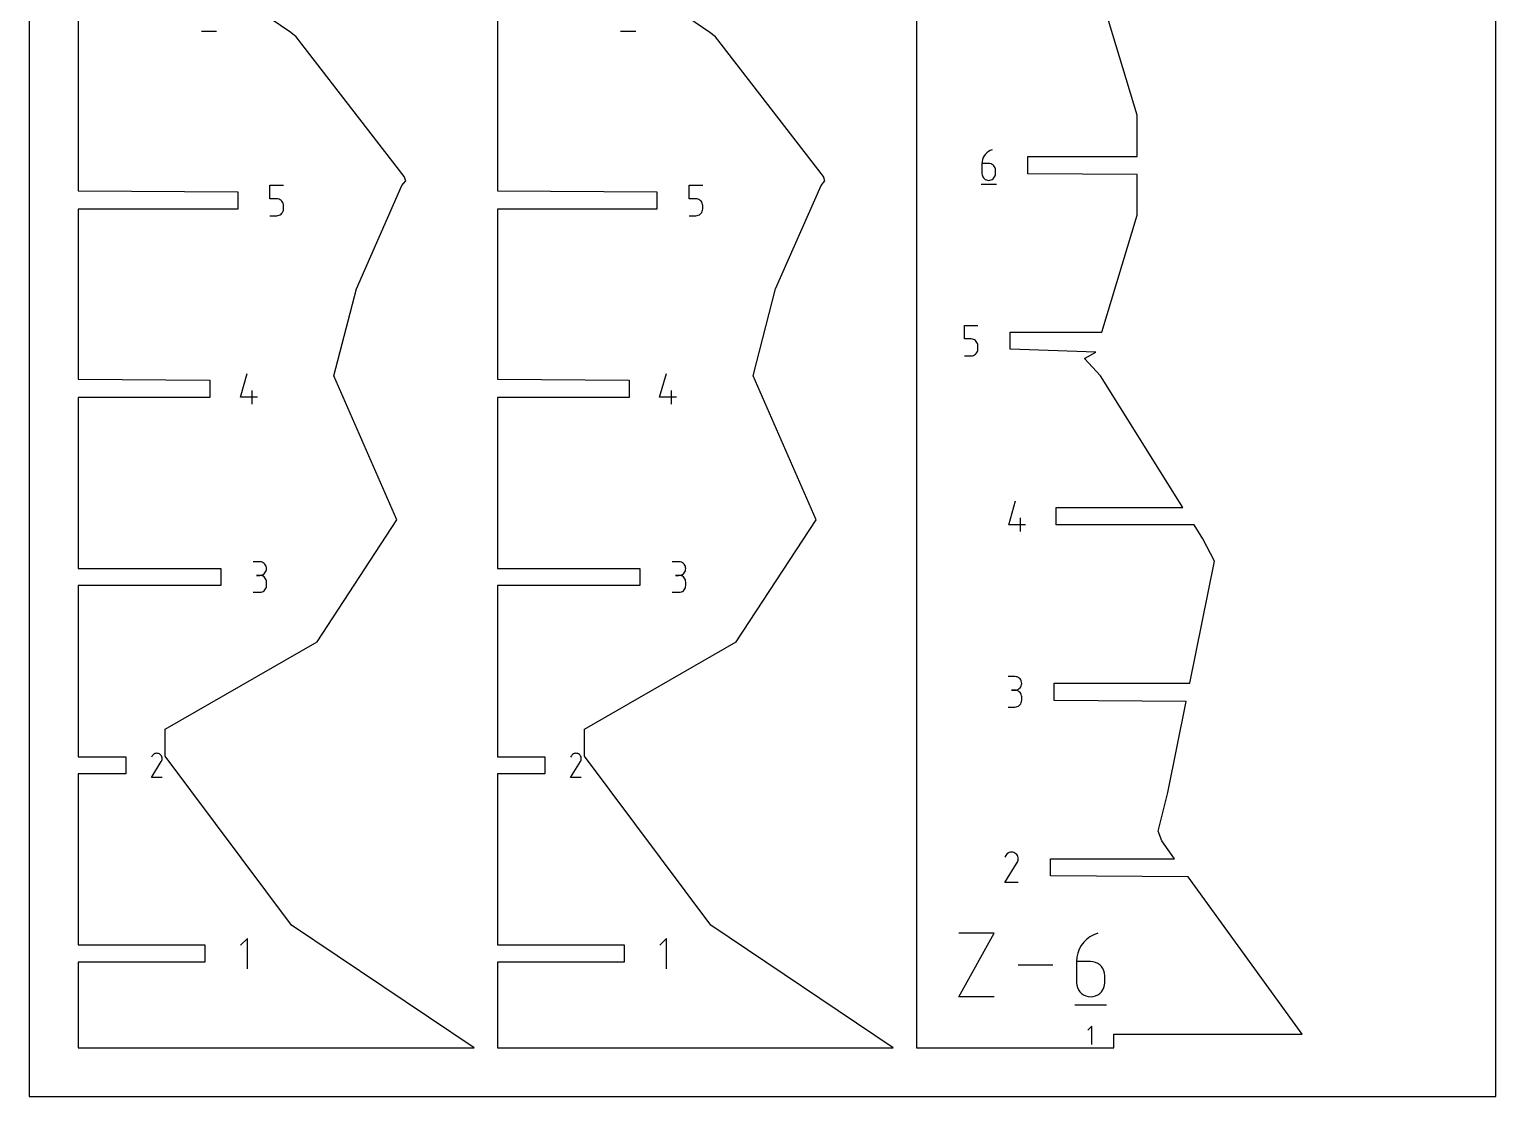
# Model space of a CAD drawing. Extents: x 0 to 200, y 0 to 297.
# Drawn here: x 0 to 200, y 0 to 145.5 of the extents above; entities that cross this region are included whole.
import ezdxf

# ---------------------------------------------------------------- set-up
doc = ezdxf.new("R2010")
doc.units = 0

msp = doc.modelspace()

# ---------------------------------------------------------------- linework, layer by layer
at = {"layer": 'annotation', "color": 1}
for p, q in [((23.46465, 145.214449), (25.54465, 145.214449)), ((80.639719, 145.214434), (82.719719, 145.214434)), ((130.111472, 128.006467), (130.015014, 127.750676)), ((130.242193, 128.244537), (130.111472, 128.006467)), ((130.404683, 128.461537), (130.242193, 128.244537)), ((130.596449, 128.654117), (130.404683, 128.461537)), ((130.814999, 128.818928), (130.596449, 128.654117)), ((131.05784, 128.95262), (130.814999, 128.818928)), ((131.322479, 129.051844), (131.05784, 128.95262)), ((131.322479, 129.051844), (131.322479, 129.051844)), ((129.955311, 127.480514), (129.934856, 127.199331)), ((129.934856, 127.199331), (129.934856, 125.816665)), ((130.858634, 127.199331), (129.934856, 127.199331)), ((130.015014, 127.750676), (129.955311, 127.480514)), ((131.024778, 127.184505), (130.858634, 127.199331)), ((131.181113, 127.141743), (131.024778, 127.184505)), ((131.32504, 127.073626), (131.181113, 127.141743)), ((131.453958, 126.982731), (131.32504, 127.073626)), ((131.565267, 126.871638), (131.453958, 126.982731)), ((131.656368, 126.742926), (131.565267, 126.871638)), ((131.724659, 126.599172), (131.656368, 126.742926)), ((131.76754, 126.442957), (131.724659, 126.599172)), ((131.782412, 126.276858), (131.76754, 126.442957)), ((131.782412, 125.816665), (131.782412, 126.276858)), ((131.782412, 126.276858), (131.782412, 126.276858)), ((32.825265, 122.378853), (32.825265, 124.231365)), ((32.825265, 124.231365), (34.672821, 124.231365)), ((90.000363, 122.378838), (90.000363, 124.23135)), ((90.000363, 124.23135), (91.847918, 124.23135)), ((129.819156, 124.371844), (131.899156, 124.371844)), ((129.934856, 125.816665), (129.934856, 125.816665)), ((129.934856, 125.816665), (129.949771, 125.650485)), ((129.949771, 125.650485), (129.992759, 125.494054)), ((129.992759, 125.494054), (130.06119, 125.349988)), ((130.06119, 125.349988), (130.15243, 125.220906)), ((130.15243, 125.220906), (130.263846, 125.109423)), ((130.263846, 125.109423), (130.392808, 125.018158)), ((130.392808, 125.018158), (130.536681, 124.949728)), ((130.536681, 124.949728), (130.692834, 124.906751)), ((130.692834, 124.906751), (130.858634, 124.891844)), ((130.858634, 124.891844), (131.024778, 124.906751)), ((130.858634, 124.891844), (130.858634, 124.891844)), ((131.024778, 124.906751), (131.181113, 124.949728)), ((131.181113, 124.949728), (131.32504, 125.018158)), ((131.32504, 125.018158), (131.453958, 125.109423)), ((131.453958, 125.109423), (131.565267, 125.220906)), ((131.565267, 125.220906), (131.656368, 125.349988)), ((131.656368, 125.349988), (131.724659, 125.494054)), ((131.724659, 125.494054), (131.76754, 125.650485)), ((131.76754, 125.650485), (131.782412, 125.816665)), ((33.749043, 122.378853), (32.825265, 122.378853)), ((33.914912, 122.364026), (33.749043, 122.378853)), ((34.071101, 122.321264), (33.914912, 122.364026)), ((34.214985, 122.253147), (34.071101, 122.321264)), ((34.343938, 122.162253), (34.214985, 122.253147)), ((34.455333, 122.05116), (34.343938, 122.162253)), ((34.546545, 121.922447), (34.455333, 122.05116)), ((90.92414, 122.378838), (90.000363, 122.378838)), ((91.090009, 122.364011), (90.92414, 122.378838)), ((91.246198, 122.32125), (91.090009, 122.364011)), ((91.390082, 122.253132), (91.246198, 122.32125)), ((91.519035, 122.162238), (91.390082, 122.253132)), ((91.63043, 122.051145), (91.519035, 122.162238)), ((91.721642, 121.922433), (91.63043, 122.051145)), ((32.825265, 120.071365), (33.749043, 120.071365)), ((33.749043, 120.071365), (33.914843, 120.086272)), ((33.749043, 120.071365), (33.749043, 120.071365)), ((33.914843, 120.086272), (34.070996, 120.12925)), ((34.070996, 120.12925), (34.214869, 120.19768)), ((34.214869, 120.19768), (34.34383, 120.288944)), ((34.34383, 120.288944), (34.455247, 120.400427)), ((34.455247, 120.400427), (34.546487, 120.52951)), ((34.546487, 120.52951), (34.614917, 120.673576)), ((34.614948, 121.778694), (34.546545, 121.922447)), ((34.614917, 120.673576), (34.657906, 120.830007)), ((34.657915, 121.622478), (34.614948, 121.778694)), ((34.657906, 120.830007), (34.672821, 120.996186)), ((34.672821, 121.456379), (34.657915, 121.622478)), ((34.672821, 120.996186), (34.672821, 121.456379)), ((34.672821, 121.456379), (34.672821, 121.456379)), ((90.000363, 120.07135), (90.92414, 120.07135)), ((90.92414, 120.07135), (91.08994, 120.086258)), ((90.92414, 120.07135), (90.92414, 120.07135)), ((91.08994, 120.086258), (91.246093, 120.129235)), ((91.246093, 120.129235), (91.389966, 120.197665)), ((91.389966, 120.197665), (91.518928, 120.28893)), ((91.518928, 120.28893), (91.630344, 120.400412)), ((91.630344, 120.400412), (91.721584, 120.529495)), ((91.721584, 120.529495), (91.790015, 120.673561)), ((91.790045, 121.778679), (91.721642, 121.922433)), ((91.790015, 120.673561), (91.833003, 120.829992)), ((91.833012, 121.622464), (91.790045, 121.778679)), ((91.833003, 120.829992), (91.847918, 120.996172)), ((91.847918, 121.456365), (91.833012, 121.622464)), ((91.847918, 120.996172), (91.847918, 121.456365)), ((91.847918, 121.456365), (91.847918, 121.456365)), ((127.530445, 103.269279), (127.530445, 105.121791)), ((127.530445, 105.121791), (129.378001, 105.121791)), ((128.454223, 103.269279), (127.530445, 103.269279)), ((128.620092, 103.254452), (128.454223, 103.269279)), ((128.776281, 103.211691), (128.620092, 103.254452)), ((128.920165, 103.143573), (128.776281, 103.211691)), ((129.049118, 103.052679), (128.920165, 103.143573)), ((129.160513, 102.941586), (129.049118, 103.052679)), ((129.251725, 102.812873), (129.160513, 102.941586)), ((129.320128, 102.66912), (129.251725, 102.812873)), ((129.363095, 102.512904), (129.320128, 102.66912)), ((129.378001, 102.346806), (129.363095, 102.512904)), ((129.378001, 101.886612), (129.378001, 102.346806)), ((129.378001, 102.346806), (129.378001, 102.346806)), ((127.530445, 100.961791), (128.454223, 100.961791)), ((128.454223, 100.961791), (128.620023, 100.976699)), ((128.454223, 100.961791), (128.454223, 100.961791)), ((128.620023, 100.976699), (128.776176, 101.019676)), ((128.776176, 101.019676), (128.920049, 101.088106)), ((128.920049, 101.088106), (129.049011, 101.17937)), ((129.049011, 101.17937), (129.160427, 101.290853)), ((129.160427, 101.290853), (129.251667, 101.419936)), ((129.251667, 101.419936), (129.320098, 101.564002)), ((129.320098, 101.564002), (129.363086, 101.720433)), ((129.363086, 101.720433), (129.378001, 101.886612)), ((28.795474, 95.333103), (29.717947, 98.568282)), ((85.970545, 95.333088), (86.893019, 98.568267)), ((30.412933, 94.408282), (30.412933, 96.255837)), ((87.588004, 94.408267), (87.588004, 96.255822)), ((31.10531, 95.333103), (28.795474, 95.333103)), ((88.280381, 95.333088), (85.970545, 95.333088)), ((133.580629, 77.95656), (134.503103, 81.191739)), ((135.198088, 77.031739), (135.198088, 78.879294)), ((135.890465, 77.95656), (133.580629, 77.95656)), ((31.435471, 72.900372), (30.511693, 72.900372)), ((31.601615, 72.885459), (31.435471, 72.900372)), ((31.75795, 72.842483), (31.601615, 72.885459)), ((31.901877, 72.774086), (31.75795, 72.842483)), ((32.030795, 72.682913), (31.901877, 72.774086)), ((32.142105, 72.571605), (32.030795, 72.682913)), ((32.233205, 72.442807), (32.142105, 72.571605)), ((32.301496, 72.299161), (32.233205, 72.442807)), ((32.344377, 72.14331), (32.301496, 72.299161)), ((32.359249, 71.977898), (32.344377, 72.14331)), ((88.610462, 72.900357), (87.686685, 72.900357)), ((88.776606, 72.885444), (88.610462, 72.900357)), ((88.932941, 72.842468), (88.776606, 72.885444)), ((89.076868, 72.774072), (88.932941, 72.842468)), ((89.205787, 72.682898), (89.076868, 72.774072)), ((89.317096, 72.57159), (89.205787, 72.682898)), ((89.408196, 72.442792), (89.317096, 72.57159)), ((89.476487, 72.299146), (89.408196, 72.442792)), ((89.519369, 72.143296), (89.476487, 72.299146)), ((89.53424, 71.977884), (89.519369, 72.143296)), ((31.435471, 71.052816), (30.97293, 71.052816)), ((30.97293, 71.052816), (31.435471, 71.052816)), ((31.435471, 71.052816), (31.601615, 71.067733)), ((31.601615, 71.037903), (31.435471, 71.052816)), ((31.435471, 71.052816), (31.435471, 71.052816)), ((31.601615, 71.067733), (31.75795, 71.110734)), ((31.75795, 70.994927), (31.601615, 71.037903)), ((31.75795, 71.110734), (31.901877, 71.179198)), ((31.901877, 70.926531), (31.75795, 70.994927)), ((31.901877, 71.179198), (32.030795, 71.270504)), ((32.030795, 70.835357), (31.901877, 70.926531)), ((32.030795, 71.270504), (32.142105, 71.38203)), ((32.142105, 70.72405), (32.030795, 70.835357)), ((32.142105, 71.38203), (32.233205, 71.511154)), ((32.233205, 70.595251), (32.142105, 70.72405)), ((32.233205, 71.511154), (32.301496, 71.655255)), ((32.301496, 70.451605), (32.233205, 70.595251)), ((32.301496, 71.655255), (32.344377, 71.81171)), ((32.344377, 70.295755), (32.301496, 70.451605)), ((32.344377, 71.81171), (32.359249, 71.977898)), ((32.359249, 70.130343), (32.344377, 70.295755)), ((32.359249, 71.977898), (32.359249, 71.977898)), ((32.359249, 69.667802), (32.359249, 70.130343)), ((32.359249, 70.130343), (32.359249, 70.130343)), ((88.610462, 71.052802), (88.147921, 71.052802)), ((88.147921, 71.052802), (88.610462, 71.052802)), ((88.610462, 71.052802), (88.776606, 71.067718)), ((88.776606, 71.037889), (88.610462, 71.052802)), ((88.610462, 71.052802), (88.610462, 71.052802)), ((88.776606, 71.067718), (88.932941, 71.110719)), ((88.932941, 70.994913), (88.776606, 71.037889)), ((88.932941, 71.110719), (89.076868, 71.179184)), ((89.076868, 70.926516), (88.932941, 70.994913)), ((89.076868, 71.179184), (89.205787, 71.27049)), ((89.205787, 70.835342), (89.076868, 70.926516)), ((89.205787, 71.27049), (89.317096, 71.382016)), ((89.317096, 70.724035), (89.205787, 70.835342)), ((89.317096, 71.382016), (89.408196, 71.51114)), ((89.408196, 70.595237), (89.317096, 70.724035)), ((89.408196, 71.51114), (89.476487, 71.65524)), ((89.476487, 70.451591), (89.408196, 70.595237)), ((89.476487, 71.65524), (89.519369, 71.811695)), ((89.519369, 70.29574), (89.476487, 70.451591)), ((89.519369, 71.811695), (89.53424, 71.977884)), ((89.53424, 70.130328), (89.519369, 70.29574)), ((89.53424, 71.977884), (89.53424, 71.977884)), ((89.53424, 69.667787), (89.53424, 70.130328)), ((89.53424, 70.130328), (89.53424, 70.130328)), ((30.511693, 68.745328), (31.435471, 68.745328)), ((31.435471, 68.745328), (31.601615, 68.760233)), ((31.435471, 68.745328), (31.435471, 68.745328)), ((31.601615, 68.760233), (31.75795, 68.803187)), ((31.75795, 68.803187), (31.901877, 68.871556)), ((31.901877, 68.871556), (32.030795, 68.962702)), ((32.030795, 68.962702), (32.142105, 69.073988)), ((32.142105, 69.073988), (32.233205, 69.202778)), ((32.233205, 69.202778), (32.301496, 69.346434)), ((32.301496, 69.346434), (32.344377, 69.502321)), ((32.344377, 69.502321), (32.359249, 69.667802)), ((87.686685, 68.745314), (88.610462, 68.745314)), ((88.610462, 68.745314), (88.776606, 68.760218)), ((88.610462, 68.745314), (88.610462, 68.745314)), ((88.776606, 68.760218), (88.932941, 68.803173)), ((88.932941, 68.803173), (89.076868, 68.871541)), ((89.076868, 68.871541), (89.205787, 68.962687)), ((89.205787, 68.962687), (89.317096, 69.073973)), ((89.317096, 69.073973), (89.408196, 69.202763)), ((89.408196, 69.202763), (89.476487, 69.34642)), ((89.476487, 69.34642), (89.519369, 69.502307)), ((89.519369, 69.502307), (89.53424, 69.667787)), ((134.432092, 57.25686), (133.508314, 57.25686)), ((134.598235, 57.241947), (134.432092, 57.25686)), ((134.754571, 57.198971), (134.598235, 57.241947)), ((134.898498, 57.130574), (134.754571, 57.198971)), ((135.027416, 57.039401), (134.898498, 57.130574)), ((135.138725, 56.928093), (135.027416, 57.039401)), ((135.229826, 56.799295), (135.138725, 56.928093)), ((135.298117, 56.655649), (135.229826, 56.799295)), ((135.229826, 55.867642), (135.298117, 56.011743)), ((135.340998, 56.499798), (135.298117, 56.655649)), ((135.298117, 56.011743), (135.340998, 56.168198)), ((135.35587, 56.334386), (135.340998, 56.499798)), ((135.340998, 56.168198), (135.35587, 56.334386)), ((135.35587, 56.334386), (135.35587, 56.334386)), ((134.432092, 55.409304), (133.969551, 55.409304)), ((133.969551, 55.409304), (134.432092, 55.409304)), ((134.432092, 55.409304), (134.598235, 55.424221)), ((134.598235, 55.394392), (134.432092, 55.409304)), ((134.432092, 55.409304), (134.432092, 55.409304)), ((134.598235, 55.424221), (134.754571, 55.467222)), ((134.754571, 55.351415), (134.598235, 55.394392)), ((134.754571, 55.467222), (134.898498, 55.535686)), ((134.898498, 55.283019), (134.754571, 55.351415)), ((134.898498, 55.535686), (135.027416, 55.626992)), ((135.027416, 55.191845), (134.898498, 55.283019)), ((135.027416, 55.626992), (135.138725, 55.738518)), ((135.138725, 55.080538), (135.027416, 55.191845)), ((135.138725, 55.738518), (135.229826, 55.867642)), ((135.229826, 54.951739), (135.138725, 55.080538)), ((135.298117, 54.808093), (135.229826, 54.951739)), ((135.340998, 54.652243), (135.298117, 54.808093)), ((135.35587, 54.486831), (135.340998, 54.652243)), ((135.340998, 53.858809), (135.35587, 54.02429)), ((135.35587, 54.02429), (135.35587, 54.486831)), ((135.35587, 54.486831), (135.35587, 54.486831)), ((133.508314, 53.101817), (134.432092, 53.101817)), ((134.432092, 53.101817), (134.598235, 53.116721)), ((134.432092, 53.101817), (134.432092, 53.101817)), ((134.598235, 53.116721), (134.754571, 53.159675)), ((134.754571, 53.159675), (134.898498, 53.228044)), ((134.898498, 53.228044), (135.027416, 53.31919)), ((135.027416, 53.31919), (135.138725, 53.430476)), ((135.138725, 53.430476), (135.229826, 53.559266)), ((135.229826, 53.559266), (135.298117, 53.702922)), ((135.298117, 53.702922), (135.340998, 53.858809)), ((16.753134, 46.438819), (16.657379, 46.255135)), ((16.829123, 46.546573), (16.753134, 46.438819)), ((16.920293, 46.636523), (16.829123, 46.546573)), ((17.023871, 46.707947), (16.920293, 46.636523)), ((17.137085, 46.760127), (17.023871, 46.707947)), ((17.25716, 46.792341), (17.137085, 46.760127)), ((17.381326, 46.80387), (17.25716, 46.792341)), ((17.506808, 46.793993), (17.381326, 46.80387)), ((17.630834, 46.761989), (17.506808, 46.793993)), ((17.750632, 46.707139), (17.630834, 46.761989)), ((17.857778, 46.631055), (17.750632, 46.707139)), ((17.750632, 46.707139), (17.750632, 46.707139)), ((17.947364, 46.539754), (17.857778, 46.631055)), ((18.018593, 46.436036), (17.947364, 46.539754)), ((18.070669, 46.322697), (18.018593, 46.436036)), ((18.102794, 46.202536), (18.070669, 46.322697)), ((18.114173, 46.078352), (18.102794, 46.202536)), ((18.104008, 45.952943), (18.114173, 46.078352)), ((73.928187, 46.438809), (73.832432, 46.255124)), ((74.004176, 46.546564), (73.928187, 46.438809)), ((74.095347, 46.636513), (74.004176, 46.546564)), ((74.198925, 46.707938), (74.095347, 46.636513)), ((74.312139, 46.760118), (74.198925, 46.707938)), ((74.432215, 46.792333), (74.312139, 46.760118)), ((74.556381, 46.803861), (74.432215, 46.792333)), ((74.681864, 46.793984), (74.556381, 46.803861)), ((74.80589, 46.76198), (74.681864, 46.793984)), ((74.925689, 46.70713), (74.80589, 46.76198)), ((75.032835, 46.631045), (74.925689, 46.70713)), ((74.925689, 46.70713), (74.925689, 46.70713)), ((75.122421, 46.539745), (75.032835, 46.631045)), ((75.193651, 46.436026), (75.122421, 46.539745)), ((75.245726, 46.322686), (75.193651, 46.436026)), ((75.277852, 46.202526), (75.245726, 46.322686)), ((75.28923, 46.078341), (75.277852, 46.202526)), ((75.279066, 45.952931), (75.28923, 46.078341)), ((16.65532, 43.520252), (18.00289, 45.689666)), ((18.00289, 45.689666), (18.0045, 45.69166)), ((18.00289, 45.689666), (18.00289, 45.689666)), ((18.0045, 45.69166), (18.006045, 45.69367)), ((18.006045, 45.69367), (18.007534, 45.695714)), ((18.007534, 45.695714), (18.008977, 45.697809)), ((18.008977, 45.697809), (18.010385, 45.699972)), ((18.010385, 45.699972), (18.011767, 45.70222)), ((18.011767, 45.70222), (18.013134, 45.704569)), ((18.013134, 45.704569), (18.014496, 45.707037)), ((18.014496, 45.707037), (18.015863, 45.709641)), ((18.015863, 45.709641), (18.071504, 45.829106)), ((18.015863, 45.709641), (18.015863, 45.709641)), ((18.071504, 45.829106), (18.104008, 45.952943)), ((73.830373, 43.520232), (75.177947, 45.689653)), ((75.177947, 45.689653), (75.179558, 45.691647)), ((75.177947, 45.689653), (75.177947, 45.689653)), ((75.179558, 45.691647), (75.181103, 45.693657)), ((75.181103, 45.693657), (75.182592, 45.695702)), ((75.182592, 45.695702), (75.184035, 45.697797)), ((75.184035, 45.697797), (75.185442, 45.69996)), ((75.185442, 45.69996), (75.186825, 45.702207)), ((75.186825, 45.702207), (75.188192, 45.704557)), ((75.188192, 45.704557), (75.189553, 45.707025)), ((75.189553, 45.707025), (75.19092, 45.709628)), ((75.19092, 45.709628), (75.246561, 45.829094)), ((75.19092, 45.709628), (75.19092, 45.709628)), ((75.246561, 45.829094), (75.279066, 45.952931)), ((18.113677, 43.520252), (16.65532, 43.520252)), ((75.288735, 43.520232), (73.830373, 43.520232)), ((133.167533, 32.869059), (133.046223, 32.636353)), ((133.263801, 33.005569), (133.167533, 32.869059)), ((133.379302, 33.119524), (133.263801, 33.005569)), ((133.510523, 33.21001), (133.379302, 33.119524)), ((133.65395, 33.276115), (133.510523, 33.21001)), ((133.806071, 33.316927), (133.65395, 33.276115)), ((133.963373, 33.331532), (133.806071, 33.316927)), ((134.122343, 33.319019), (133.963373, 33.331532)), ((134.279469, 33.278474), (134.122343, 33.319019)), ((134.431238, 33.208986), (134.279469, 33.278474)), ((134.566978, 33.112597), (134.431238, 33.208986)), ((134.431238, 33.208986), (134.431238, 33.208986)), ((134.680472, 32.996931), (134.566978, 33.112597)), ((134.770711, 32.865532), (134.680472, 32.996931)), ((134.767252, 31.945281), (134.837742, 32.096629)), ((134.836684, 32.721946), (134.770711, 32.865532)), ((134.877382, 32.569718), (134.836684, 32.721946)), ((134.837742, 32.096629), (134.878921, 32.253514)), ((134.891798, 32.412392), (134.877382, 32.569718)), ((134.878921, 32.253514), (134.891798, 32.412392)), ((133.043614, 29.1716), (134.750816, 31.919976)), ((134.750816, 31.919976), (134.752857, 31.922501)), ((134.750816, 31.919976), (134.750816, 31.919976)), ((134.752857, 31.922501), (134.754814, 31.925048)), ((134.754814, 31.925048), (134.7567, 31.927638)), ((134.7567, 31.927638), (134.758529, 31.930292)), ((134.758529, 31.930292), (134.760312, 31.933032)), ((134.760312, 31.933032), (134.762063, 31.93588)), ((134.762063, 31.93588), (134.763795, 31.938856)), ((134.763795, 31.938856), (134.76552, 31.941983)), ((134.76552, 31.941983), (134.767252, 31.945281)), ((134.767252, 31.945281), (134.767252, 31.945281)), ((134.89117, 29.1716), (133.043614, 29.1716)), ((126.791338, 13.60374), (131.601337, 22.266519)), ((131.601337, 22.266519), (126.791338, 22.266519)), ((145.173582, 22.059896), (144.66789, 21.781496)), ((145.724666, 22.266519), (145.173582, 22.059896)), ((145.724666, 22.266519), (145.724666, 22.266519)), ((29.749522, 21.579031), (28.824701, 20.653949)), ((29.749522, 17.419031), (29.749522, 21.579031)), ((86.924615, 21.579016), (85.999794, 20.653934)), ((86.924615, 17.419016), (86.924615, 21.579016)), ((143.202866, 20.089627), (143.002002, 19.556969)), ((143.475078, 20.585384), (143.202866, 20.089627)), ((143.813447, 21.037265), (143.475078, 20.585384)), ((144.212781, 21.438293), (143.813447, 21.037265)), ((144.66789, 21.781496), (144.212781, 21.438293)), ((142.877676, 18.994385), (142.835081, 18.40885)), ((142.835081, 18.40885), (142.835081, 15.529587)), ((144.758754, 18.40885), (142.835081, 18.40885)), ((143.002002, 19.556969), (142.877676, 18.994385)), ((145.104732, 18.377974), (144.758754, 18.40885)), ((145.430284, 18.288928), (145.104732, 18.377974)), ((145.729998, 18.14708), (145.430284, 18.288928)), ((145.998457, 17.957802), (145.729998, 18.14708)), ((139.587354, 17.93513), (134.850694, 17.93513)), ((146.230247, 17.726462), (145.998457, 17.957802)), ((146.419954, 17.458432), (146.230247, 17.726462)), ((146.562163, 17.15908), (146.419954, 17.458432)), ((146.65146, 16.833777), (146.562163, 17.15908)), ((146.682428, 16.487893), (146.65146, 16.833777)), ((146.682428, 15.529587), (146.682428, 16.487893)), ((146.682428, 16.487893), (146.682428, 16.487893)), ((142.835081, 15.529587), (142.835081, 15.529587)), ((142.835081, 15.529587), (142.866139, 15.183535)), ((142.866139, 15.183535), (142.955659, 14.857783)), ((142.955659, 14.857783), (143.098158, 14.55778)), ((143.098158, 14.55778), (143.288156, 14.288978)), ((143.288156, 14.288978), (143.52017, 14.056827)), ((143.52017, 14.056827), (143.788719, 13.866777)), ((145.729998, 13.866777), (145.998457, 14.056827)), ((145.998457, 14.056827), (146.230247, 14.288978)), ((146.230247, 14.288978), (146.419954, 14.55778)), ((146.419954, 14.55778), (146.562163, 14.857783)), ((146.562163, 14.857783), (146.65146, 15.183535)), ((146.65146, 15.183535), (146.682428, 15.529587)), ((131.601337, 13.60374), (126.791338, 13.60374)), ((142.594146, 12.520893), (146.925536, 12.520893)), ((143.788719, 13.866777), (144.08832, 13.724279)), ((144.08832, 13.724279), (144.413493, 13.634783)), ((144.413493, 13.634783), (144.758754, 13.60374)), ((144.758754, 13.60374), (145.104732, 13.634783)), ((144.758754, 13.60374), (144.758754, 13.60374)), ((145.104732, 13.634783), (145.430284, 13.724279)), ((145.430284, 13.724279), (145.729998, 13.866777)), ((144.936794, 9.609581), (144.381901, 9.054532)), ((144.936794, 7.113581), (144.936794, 9.609581))]:
    msp.add_line(p, q, dxfattribs=at)
at = {"layer": 'boundary', "color": 5}
for p, q in [((35.651296, 145.041788), (28.213909, 150.11645)), ((92.82696, 145.041376), (85.388966, 150.116446)), ((121.01762, 151.444287), (121.01762, 126.971845)), ((151.100636, 133.798002), (146.291888, 149.728896)), ((6.667525, 146.641448), (6.667521, 123.454362)), ((63.842584, 146.641434), (63.842581, 123.454349)), ((36.404684, 144.460265), (35.651296, 145.041788)), ((51.144121, 125.404394), (36.404684, 144.460265)), ((93.579751, 144.460252), (92.82696, 145.041376)), ((108.319213, 125.404358), (93.579751, 144.460252)), ((151.100675, 128.144844), (151.100636, 133.798002)), ((136.186156, 125.798844), (136.186155, 128.144844)), ((136.186155, 128.144844), (151.100675, 128.144844)), ((121.01762, 126.971845), (121.01762, 102.499387)), ((44.613581, 110.124797), (50.80764, 124.177481)), ((50.80764, 124.177481), (51.339451, 124.844825)), ((51.339451, 124.844825), (51.144121, 125.404394)), ((101.788663, 110.124686), (107.982762, 124.177436)), ((107.982762, 124.177436), (108.514564, 124.844791)), ((108.514564, 124.844791), (108.319213, 125.404358)), ((151.100692, 125.668845), (136.186156, 125.798844)), ((151.100731, 120.146092), (151.100692, 125.668845)), ((6.667521, 123.454362), (28.422565, 123.324365)), ((28.422565, 123.324365), (28.422565, 120.978365)), ((63.842581, 123.454349), (85.597662, 123.32435)), ((85.597662, 123.32435), (85.597662, 120.97835)), ((6.667521, 120.978365), (6.667517, 97.791279)), ((28.422565, 120.978365), (6.667521, 120.978365)), ((63.842581, 120.978351), (63.842576, 97.791266)), ((85.597662, 120.97835), (63.842581, 120.978351)), ((146.29187, 104.214791), (151.100731, 120.146092)), ((41.548058, 98.257979), (44.613581, 110.124797)), ((98.723128, 98.257974), (101.788663, 110.124686)), ((133.781745, 101.868791), (133.781745, 104.214791)), ((133.781745, 104.214791), (146.29187, 104.214791)), ((121.01762, 102.499387), (121.017622, 6.667502)), ((145.442743, 101.491814), (133.781745, 101.868791)), ((143.902611, 100.613409), (145.442743, 101.491814)), ((146.089414, 98.261633), (143.902611, 100.613409)), ((50.137522, 78.606957), (41.548058, 98.257979)), ((107.312585, 78.607115), (98.723128, 98.257974)), ((157.309006, 80.284739), (146.089414, 98.261633)), ((6.667517, 97.791279), (24.623913, 97.661282)), ((24.623913, 97.661282), (24.623913, 95.315281)), ((63.842576, 97.791266), (81.798985, 97.661267)), ((81.798985, 97.661267), (81.798985, 95.315267)), ((6.667516, 95.315282), (6.667513, 78.607033)), ((24.623913, 95.315281), (6.667516, 95.315282)), ((63.842575, 95.315267), (63.842572, 78.607068)), ((81.798985, 95.315267), (63.842575, 95.315267)), ((140.063069, 77.938738), (140.063069, 80.284739)), ((140.063069, 80.284739), (157.309006, 80.284739)), ((6.667513, 78.607033), (6.667512, 71.998198)), ((39.246922, 61.996627), (50.137522, 78.606957)), ((63.842572, 78.607068), (63.842571, 71.998184)), ((96.421883, 61.996731), (107.312585, 78.607115)), ((158.854517, 77.938739), (140.063069, 77.938738)), ((160.052117, 76.032081), (158.854517, 77.938739)), ((161.654498, 72.985252), (160.052117, 76.032081)), ((158.295588, 56.354686), (161.654498, 72.985252)), ((6.667512, 71.998198), (26.108993, 71.998198)), ((26.108993, 71.998198), (26.108993, 69.652198)), ((63.842571, 71.998184), (83.283984, 71.998183)), ((83.283984, 71.998183), (83.283984, 69.652183)), ((6.667511, 69.652198), (6.667507, 46.335114)), ((26.108993, 69.652198), (6.667511, 69.652198)), ((63.84257, 69.652183), (63.842566, 46.3351)), ((83.283984, 69.652183), (63.84257, 69.652183)), ((18.547511, 50.109981), (39.246922, 61.996627)), ((75.722571, 50.110014), (96.421883, 61.996731)), ((139.759614, 54.008686), (139.759614, 56.354686)), ((139.759614, 56.354686), (158.295588, 56.354686)), ((157.795505, 53.878686), (139.759614, 54.008686)), ((155.288486, 41.465983), (157.795505, 53.878686)), ((18.547512, 46.399567), (18.547511, 50.109981)), ((75.722571, 46.399496), (75.722571, 50.110014)), ((6.667507, 46.335114), (13.153322, 46.335114)), ((13.153322, 46.335114), (13.153322, 43.989114)), ((35.755315, 23.351288), (18.547512, 46.399567)), ((63.842566, 46.3351), (70.328362, 46.3351)), ((70.328362, 46.3351), (70.328362, 43.9891)), ((92.930346, 23.351337), (75.722571, 46.399496)), ((6.667507, 43.989114), (6.667503, 20.672031)), ((13.153322, 43.989114), (6.667507, 43.989114)), ((63.842566, 43.9891), (63.842562, 20.672016)), ((70.328362, 43.9891), (63.842566, 43.9891)), ((153.957612, 36.181693), (155.288486, 41.465983)), ((154.484801, 34.876585), (153.957612, 36.181693)), ((156.184603, 32.424634), (154.484801, 34.876585)), ((139.294914, 30.078633), (139.294914, 32.424634)), ((139.294914, 32.424634), (156.184603, 32.424634)), ((158.071759, 29.948634), (139.294914, 30.078633)), ((173.602814, 8.494581), (158.071759, 29.948634)), ((60.667513, 6.667514), (35.755315, 23.351288)), ((117.842587, 6.667534), (92.930346, 23.351337)), ((6.667503, 20.672031), (23.960503, 20.672031)), ((23.960503, 20.672031), (23.960503, 18.326031)), ((63.842562, 20.672016), (81.135595, 20.672017)), ((81.135595, 20.672017), (81.135596, 18.326016)), ((6.667502, 18.326031), (6.6675, 6.667526)), ((23.960503, 18.326031), (6.667502, 18.326031)), ((63.842562, 18.326016), (63.84256, 6.667511)), ((81.135596, 18.326016), (63.842562, 18.326016)), ((147.906583, 6.667502), (147.906583, 8.494581)), ((147.906583, 8.494581), (173.602814, 8.494581)), ((6.6675, 6.667526), (44.698152, 6.6675)), ((44.698152, 6.6675), (60.667513, 6.667514)), ((63.84256, 6.667511), (79.811948, 6.6675)), ((79.811948, 6.6675), (117.842587, 6.667534)), ((121.017622, 6.667502), (144.448286, 6.6675)), ((144.448286, 6.6675), (147.906583, 6.667502))]:
    msp.add_line(p, q, dxfattribs=at)
at = {"layer": 'frame', "color": 5}
for p, q in [((0, 296.926), (0, 0)), ((200, 0), (200, 296.926)), ((0, 0), (200, 0))]:
    msp.add_line(p, q, dxfattribs=at)

doc.saveas('drawing.dxf')
